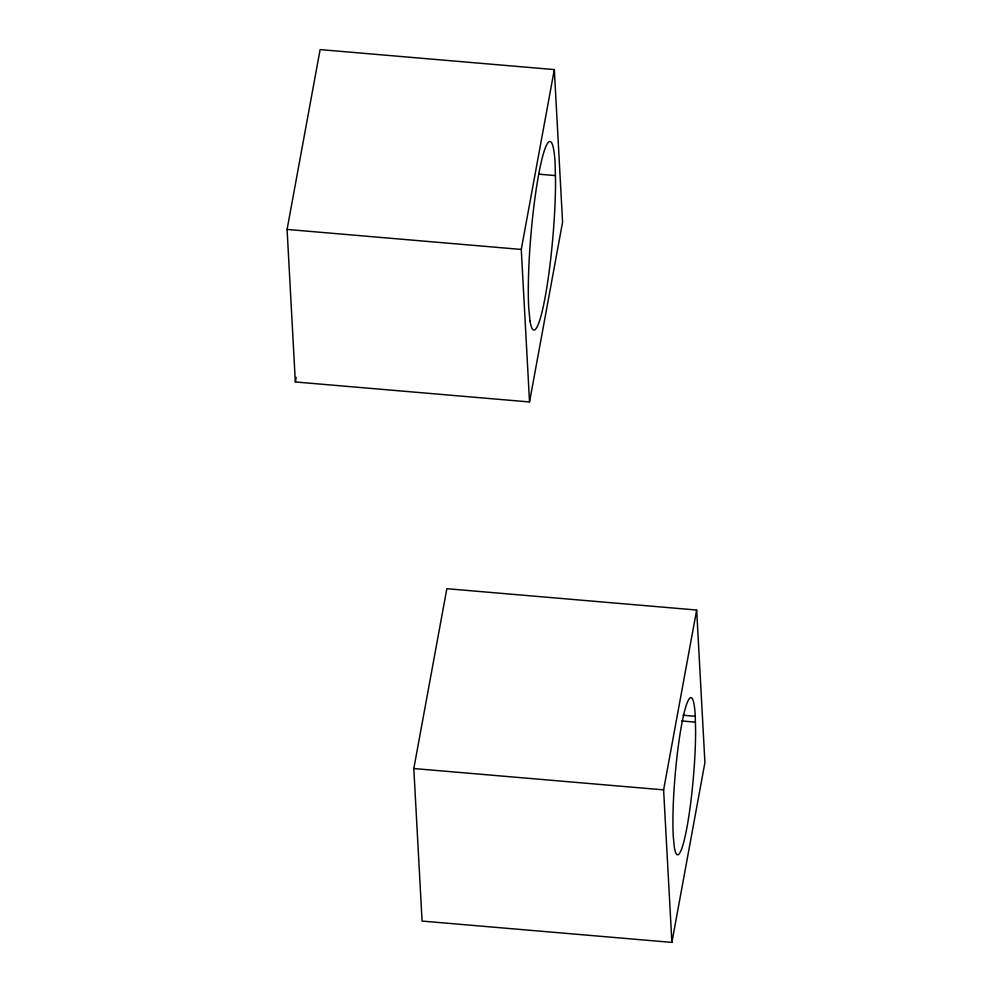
<?xml version="1.0" encoding="UTF-8"?>
<svg xmlns="http://www.w3.org/2000/svg" width="992" height="992" viewBox="0 0 992 992"><rect width="100%" height="100%" fill="white"/><g stroke="black" fill="none" stroke-linecap="round" stroke-linejoin="round"><path stroke-width="1.49" d="M287.085 229.437L320.118 49.6L554.317 69.589L562.576 222.121L529.53 401.958L295.343 381.97L287.085 229.437L521.271 249.438L529.53 401.958M295.343 381.97L296.186 377.394M413.813 768.54L446.846 588.702L696.657 610.03L704.915 762.563L671.882 942.4L422.071 921.072L413.813 768.54L663.611 789.868L671.882 942.4M521.271 249.438L554.317 69.589M663.611 789.868L696.657 610.03M538.644 174.158L555.408 175.596M683.091 715.232L695.28 716.274L695.615 731.476A78.889 9.188 -85.1 0 1 687.022 827.055A78.889 9.188 -85.1 0 1 674.337 847.28L673.258 836.157A78.889 9.188 -85.1 0 1 681.516 725.375A78.889 9.188 -85.1 0 1 695.28 716.274M681.702 720.973L695.417 722.139M530.013 321.061L528.711 307.718A94.662 11.036 -85.1 0 1 538.619 174.766A94.662 11.036 -85.1 0 1 555.148 163.841L555.545 182.082A94.662 11.036 -85.1 0 1 545.228 296.794A94.662 11.036 -85.1 0 1 530.013 321.061"/></g></svg>
